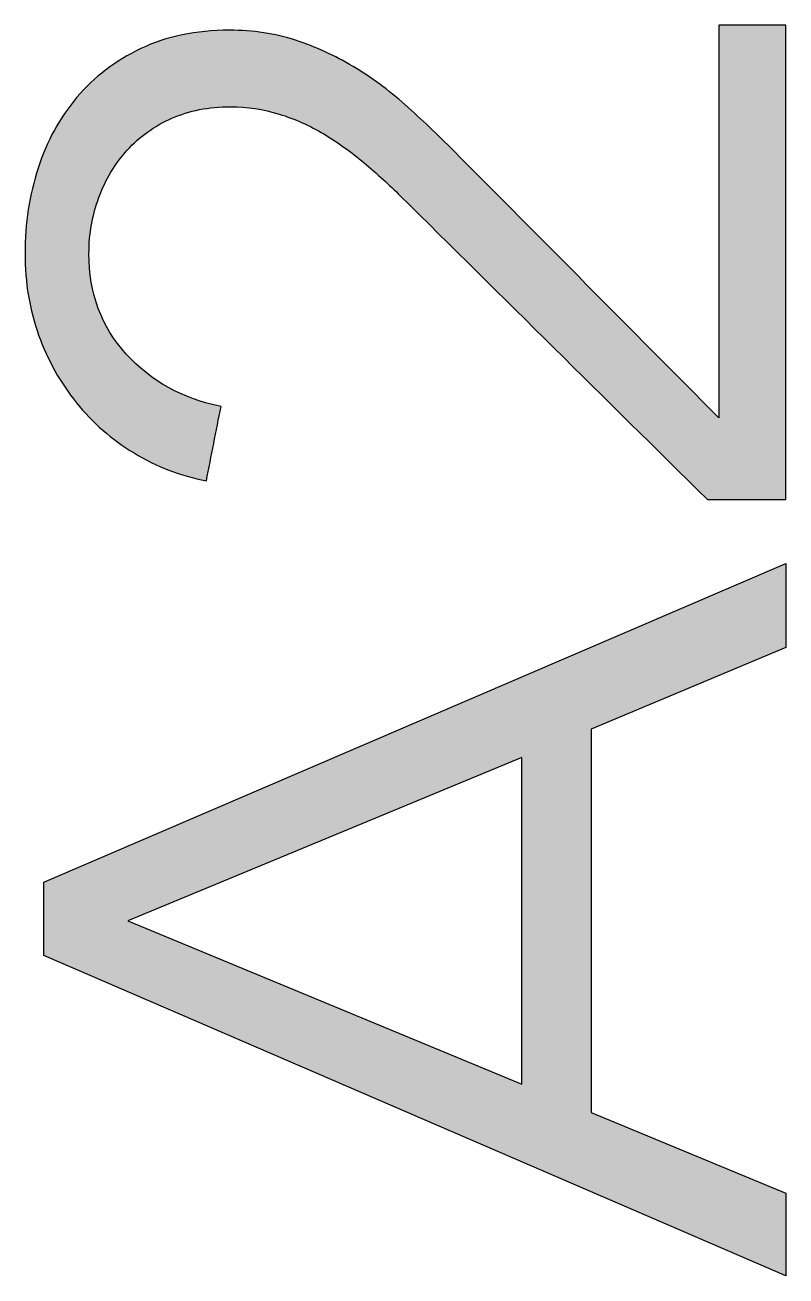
# Model space of a CAD drawing. Header units: millimetres. Extents: x 1 to 204, y 1 to 161.
# Drawn here: x 140.699 to 142.75, y 35.028 to 38.401 of the extents above; entities that cross this region are included whole.
import ezdxf

# ---------------------------------------------------------------- set-up
doc = ezdxf.new("R2010")
doc.units = ezdxf.units.MM
doc.header["$MEASUREMENT"] = 0
doc.layers.add('raster', color=178, linetype='Continuous', true_color=0x000000)

msp = doc.modelspace()

# ---------------------------------------------------------------- hatches: boundary and pattern name
at = {"layer": 'raster'}
msp.add_hatch(color=256, dxfattribs=at).paths.add_polyline_path([(142.75, 38.4011), (142.75, 37.1215), (142.5381, 37.1215), (141.7105, 37.9407), (141.6874, 37.9632), (141.6635, 37.9855), (141.6387, 38.0077), (141.613, 38.0297), (141.5999, 38.0405), (141.5866, 38.0509), (141.5732, 38.0611), (141.5597, 38.071), (141.546, 38.0805), (141.5322, 38.0898), (141.5183, 38.0987), (141.5042, 38.1073), (141.49, 38.1156), (141.4755, 38.1234), (141.4609, 38.1308), (141.446, 38.1377), (141.4309, 38.1442), (141.4155, 38.1502), (141.4, 38.1559), (141.3842, 38.161), (141.3762, 38.1634), (141.3682, 38.1657), (141.3602, 38.1677), (141.3521, 38.1697), (141.344, 38.1714), (141.3359, 38.1731), (141.3278, 38.1745), (141.3196, 38.1758), (141.3113, 38.177), (141.3031, 38.178), (141.2948, 38.1789), (141.2865, 38.1796), (141.2781, 38.1801), (141.2697, 38.1805), (141.2613, 38.1807), (141.2528, 38.1808), (141.2419, 38.1807), (141.2312, 38.1803), (141.2206, 38.1797), (141.2101, 38.1788), (141.1997, 38.1778), (141.1895, 38.1764), (141.1794, 38.1748), (141.1695, 38.173), (141.1597, 38.171), (141.15, 38.1687), (141.1404, 38.1661), (141.131, 38.1633), (141.1217, 38.1603), (141.1126, 38.157), (141.1035, 38.1535), (141.0946, 38.1497), (141.0859, 38.1457), (141.0773, 38.1416), (141.0689, 38.1372), (141.0606, 38.1327), (141.0526, 38.128), (141.0446, 38.123), (141.0369, 38.1179), (141.0293, 38.1126), (141.0219, 38.1072), (141.0146, 38.1015), (141.0075, 38.0956), (141.0006, 38.0896), (140.9939, 38.0834), (140.9873, 38.077), (140.9808, 38.0704), (140.9746, 38.0636), (140.9685, 38.0566), (140.9626, 38.0495), (140.9568, 38.0423), (140.9513, 38.035), (140.9459, 38.0275), (140.9407, 38.0199), (140.9356, 38.0121), (140.9308, 38.0042), (140.9261, 37.9962), (140.9216, 37.9881), (140.9173, 37.9798), (140.9131, 37.9714), (140.9092, 37.9629), (140.9054, 37.9542), (140.9017, 37.9454), (140.8983, 37.9364), (140.8951, 37.9274), (140.892, 37.9183), (140.8892, 37.9092), (140.8866, 37.9), (140.8842, 37.8907), (140.882, 37.8814), (140.88, 37.8721), (140.8782, 37.8626), (140.8766, 37.8532), (140.8752, 37.8436), (140.8741, 37.8341), (140.8731, 37.8244), (140.8724, 37.8147), (140.8719, 37.805), (140.8716, 37.7952), (140.8715, 37.7853), (140.8716, 37.7753), (140.8719, 37.7654), (140.8724, 37.7556), (140.873, 37.7459), (140.8739, 37.7362), (140.875, 37.7267), (140.8763, 37.7173), (140.8777, 37.708), (140.8794, 37.6988), (140.8813, 37.6896), (140.8833, 37.6806), (140.8856, 37.6717), (140.888, 37.6629), (140.8907, 37.6542), (140.8935, 37.6455), (140.8965, 37.637), (140.8998, 37.6286), (140.9032, 37.6203), (140.9068, 37.612), (140.9106, 37.6039), (140.9147, 37.5959), (140.9189, 37.5879), (140.9233, 37.5801), (140.9279, 37.5724), (140.9327, 37.5648), (140.9377, 37.5572), (140.9429, 37.5498), (140.9482, 37.5425), (140.9538, 37.5352), (140.9596, 37.5281), (140.9656, 37.5211), (140.9718, 37.5141), (140.9781, 37.5073), (140.9845, 37.5007), (140.991, 37.4942), (140.9977, 37.4878), (141.0044, 37.4816), (141.0113, 37.4756), (141.0183, 37.4697), (141.0253, 37.464), (141.0325, 37.4584), (141.0398, 37.453), (141.0472, 37.4477), (141.0547, 37.4426), (141.0623, 37.4377), (141.07, 37.4329), (141.0779, 37.4282), (141.0858, 37.4237), (141.0938, 37.4194), (141.102, 37.4152), (141.1103, 37.4112), (141.1186, 37.4073), (141.1271, 37.4036), (141.1357, 37.4), (141.1444, 37.3966), (141.1532, 37.3934), (141.1621, 37.3903), (141.1711, 37.3873), (141.1802, 37.3845), (141.1894, 37.3819), (141.1988, 37.3794), (141.2082, 37.3771), (141.2177, 37.3749), (141.2274, 37.3729), (141.1879, 37.1723), (141.1748, 37.1749), (141.1619, 37.1778), (141.1492, 37.181), (141.1365, 37.1844), (141.1239, 37.1881), (141.1114, 37.1921), (141.0991, 37.1964), (141.0869, 37.2009), (141.0747, 37.2057), (141.0627, 37.2108), (141.0508, 37.2162), (141.039, 37.2218), (141.0273, 37.2278), (141.0158, 37.234), (141.0043, 37.2404), (140.9929, 37.2472), (140.9817, 37.2542), (140.9707, 37.2613), (140.9599, 37.2687), (140.9493, 37.2763), (140.9389, 37.2841), (140.9287, 37.2921), (140.9187, 37.3002), (140.9089, 37.3086), (140.8993, 37.3172), (140.8899, 37.326), (140.8807, 37.3349), (140.8716, 37.3441), (140.8628, 37.3535), (140.8542, 37.363), (140.8458, 37.3728), (140.8376, 37.3828), (140.8296, 37.3929), (140.8218, 37.4032), (140.8142, 37.4137), (140.8069, 37.4243), (140.7997, 37.4352), (140.7928, 37.4461), (140.7861, 37.4573), (140.7797, 37.4686), (140.7734, 37.48), (140.7674, 37.4917), (140.7616, 37.5035), (140.756, 37.5154), (140.7506, 37.5276), (140.7455, 37.5399), (140.7406, 37.5523), (140.7359, 37.565), (140.7314, 37.5777), (140.7273, 37.5907), (140.7234, 37.6037), (140.7198, 37.6169), (140.7165, 37.6302), (140.7135, 37.6436), (140.7108, 37.6572), (140.7083, 37.6709), (140.7062, 37.6847), (140.7043, 37.6987), (140.7027, 37.7128), (140.7014, 37.727), (140.7004, 37.7414), (140.6997, 37.7559), (140.6993, 37.7705), (140.6992, 37.7853), (140.6993, 37.8004), (140.6997, 37.8155), (140.7004, 37.8304), (140.7014, 37.8453), (140.7026, 37.86), (140.7041, 37.8746), (140.7059, 37.8892), (140.708, 37.9036), (140.7103, 37.9179), (140.7129, 37.9322), (140.7158, 37.9463), (140.719, 37.9604), (140.7225, 37.9743), (140.7262, 37.9881), (140.7302, 38.0019), (140.7345, 38.0155), (140.739, 38.029), (140.7438, 38.0423), (140.7489, 38.0554), (140.7542, 38.0682), (140.7598, 38.0809), (140.7657, 38.0933), (140.7718, 38.1056), (140.7782, 38.1176), (140.7849, 38.1294), (140.7918, 38.141), (140.799, 38.1524), (140.8065, 38.1636), (140.8142, 38.1746), (140.8222, 38.1853), (140.8305, 38.1959), (140.839, 38.2062), (140.8478, 38.2163), (140.8568, 38.2262), (140.8661, 38.2358), (140.8757, 38.2451), (140.8855, 38.2542), (140.8957, 38.2631), (140.906, 38.2717), (140.9167, 38.28), (140.9276, 38.2881), (140.9387, 38.2959), (140.9502, 38.3035), (140.9619, 38.3108), (140.9738, 38.3179), (140.9861, 38.3247), (140.9985, 38.3313), (141.0113, 38.3376), (141.0243, 38.3436), (141.0376, 38.3492), (141.0511, 38.3544), (141.0649, 38.3592), (141.0789, 38.3636), (141.0932, 38.3677), (141.1077, 38.3714), (141.1225, 38.3746), (141.1376, 38.3775), (141.1529, 38.3801), (141.1684, 38.3822), (141.1842, 38.3839), (141.2003, 38.3853), (141.2166, 38.3862), (141.2332, 38.3868), (141.25, 38.387), (141.262, 38.3869), (141.2738, 38.3866), (141.2855, 38.3861), (141.2971, 38.3853), (141.3086, 38.3844), (141.32, 38.3832), (141.3313, 38.3819), (141.3425, 38.3803), (141.3536, 38.3785), (141.3645, 38.3765), (141.3754, 38.3743), (141.3861, 38.3719), (141.3967, 38.3693), (141.4073, 38.3665), (141.4177, 38.3634), (141.428, 38.3602), (141.4483, 38.3532), (141.4684, 38.3457), (141.4882, 38.3377), (141.5078, 38.3291), (141.5271, 38.32), (141.5461, 38.3104), (141.5648, 38.3002), (141.5833, 38.2895), (141.6016, 38.2784), (141.6196, 38.2667), (141.6374, 38.2545), (141.655, 38.2419), (141.6724, 38.2287), (141.6895, 38.2151), (141.7065, 38.201), (141.7232, 38.1864), (141.7892, 38.1257), (141.8545, 38.0621), (142.5692, 37.3418), (142.5692, 38.4011)], flags=0)
h = msp.add_hatch(color=256, dxfattribs=at)
h.paths.add_polyline_path([(142.75, 35.2514), (142.75, 35.0282), (140.75, 35.8927), (140.75, 36.0904), (142.75, 36.9492), (142.75, 36.7232), (142.2246, 36.5028), (142.2246, 35.4689)], flags=0)
h.paths.add_polyline_path([(142.0381, 35.5452), (140.976, 35.9859), (142.0381, 36.4266)], flags=0)

# ---------------------------------------------------------------- linework, layer by layer
for points in [[(142.75, 35.2514), (142.75, 35.0282), (140.75, 35.8927), (140.75, 36.0904), (142.75, 36.9492), (142.75, 36.7232), (142.2246, 36.5028), (142.2246, 35.4689)], [(142.0381, 35.5452), (142.0381, 36.4266), (140.976, 35.9859)]]:
    msp.add_lwpolyline(points, close=True, dxfattribs=at)
msp.add_open_spline([(142.75, 38.4011), (142.75, 37.9746), (142.75, 37.548), (142.75, 37.1215), (142.6794, 37.1215), (142.6088, 37.1215), (142.5381, 37.1215), (142.2622, 37.3945), (141.9863, 37.6676), (141.7105, 37.9407), (141.6803, 37.9708), (141.6478, 38.0005), (141.613, 38.0297), (141.5782, 38.0589), (141.5419, 38.0847), (141.5042, 38.1073), (141.4666, 38.1299), (141.4266, 38.1478), (141.3842, 38.161), (141.3418, 38.1742), (141.298, 38.1808), (141.2528, 38.1808), (141.1944, 38.1808), (141.1417, 38.1704), (141.0946, 38.1497), (141.0476, 38.129), (141.0075, 38.1003), (140.9746, 38.0636), (140.9416, 38.0268), (140.9162, 37.9845), (140.8983, 37.9364), (140.8804, 37.8884), (140.8715, 37.838), (140.8715, 37.7853), (140.8715, 37.678), (140.9049, 37.5876), (140.9718, 37.5141), (141.0386, 37.4407), (141.1238, 37.3936), (141.2274, 37.3729), (141.2142, 37.306), (141.201, 37.2392), (141.1879, 37.1723), (141.1182, 37.1855), (141.0532, 37.2105), (140.9929, 37.2472), (140.9327, 37.2839), (140.8809, 37.3291), (140.8376, 37.3828), (140.7943, 37.4364), (140.7604, 37.4972), (140.7359, 37.565), (140.7114, 37.6328), (140.6992, 37.7062), (140.6992, 37.7853), (140.6992, 37.8663), (140.7109, 37.943), (140.7345, 38.0155), (140.758, 38.088), (140.7928, 38.1516), (140.839, 38.2062), (140.8851, 38.2608), (140.9426, 38.3046), (141.0113, 38.3376), (141.08, 38.3705), (141.1596, 38.387), (141.25, 38.387), (141.314, 38.387), (141.3734, 38.3781), (141.428, 38.3602), (141.4826, 38.3423), (141.5344, 38.3187), (141.5833, 38.2895), (141.6323, 38.2604), (141.6789, 38.226), (141.7232, 38.1864), (141.7674, 38.1469), (141.8112, 38.1055), (141.8545, 38.0621), (142.0927, 37.822), (142.331, 37.5819), (142.5692, 37.3418), (142.5692, 37.6949), (142.5692, 38.048), (142.5692, 38.4011), (142.6295, 38.4011), (142.6897, 38.4011), (142.75, 38.4011)], degree=3, knots=[0, 0, 0, 0, 1, 1, 1, 2, 2, 2, 3, 3, 3, 4, 4, 4, 5, 5, 5, 6, 6, 6, 7, 7, 7, 8, 8, 8, 9, 9, 9, 10, 10, 10, 11, 11, 11, 12, 12, 12, 13, 13, 13, 14, 14, 14, 15, 15, 15, 16, 16, 16, 17, 17, 17, 18, 18, 18, 19, 19, 19, 20, 20, 20, 21, 21, 21, 22, 22, 22, 23, 23, 23, 24, 24, 24, 25, 25, 25, 26, 26, 26, 27, 27, 27, 28, 28, 28, 29, 29, 29, 29], dxfattribs=at)

doc.saveas('drawing.dxf')
